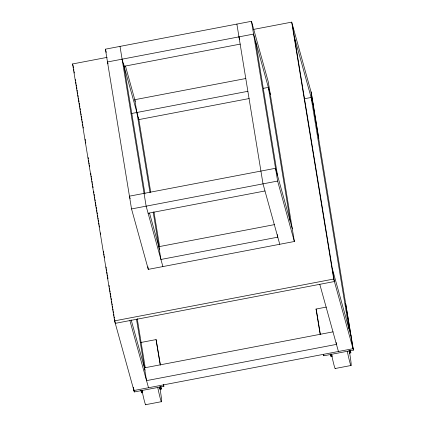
<?xml version="1.0" encoding="UTF-8"?>
<svg xmlns="http://www.w3.org/2000/svg" width="426" height="426" viewBox="0 0 426 426"><rect width="100%" height="100%" fill="white"/><g stroke="black" fill="none" stroke-linecap="round" stroke-linejoin="round"><path stroke-width="0.64" d="M105.398 49.182L251.484 21.3L268.242 81.723L294.371 241.489L148.285 269.37L131.533 208.948L105.398 49.182L106.282 52.361M163.563 384.332L163.888 386.302L134.302 391.947L114.589 320.863L72.569 63.959L107.134 57.361M253.22 29.479L291.698 22.136L311.411 93.219L318.818 138.514L318.424 137.092M107.49 61.967L253.576 34.08L270.329 94.503M124.067 66.286L240.285 44.102M245.786 78.522L134.792 99.705L149.947 192.355M131.165 113.577L247.873 91.302M263.279 88.363L268.359 87.394L290.308 221.6M249.194 98.539L138.855 119.594L122.097 59.177M304.148 98.805L311.134 97.469L348.974 328.813M131.533 208.948L277.619 181.066L294.371 241.489M148.11 213.272L264.977 190.965M158.834 246.691L274.397 224.635M114.589 320.863L333.718 279.041L353.431 350.124L323.845 355.769L323.451 354.347M140.649 342.531L156.081 339.586L160.341 364.64M320.23 334.655L316.044 309.052L326.332 307.087M144.457 367.851L333.063 331.849M140.836 390.365L141.576 392.825L142.737 392.602M159.399 386.819L160.139 389.279L161.3 389.06L160.879 386.473M330.379 354.187L331.119 356.647L332.28 356.424M348.942 350.641L349.682 353.101L350.843 352.882L350.422 350.294M145.585 404.7L161.353 401.691M335.129 368.522L350.896 365.513M350.103 350.422L350.843 352.882M331.54 353.963L332.094 355.811M160.554 386.6L161.3 389.06M142.177 390.759L142.55 391.989M294.478 37.403L313.105 104.578M345.63 303.408L353.431 350.124M332.317 268.747L350.944 335.922M319.798 284.318L338.43 351.493M316.044 309.052L316.305 310M292.284 228.703L275.526 168.286L129.44 196.168L130.148 198.713M238.965 36.87L239.673 39.416M279.765 244.274L263.007 183.856L236.877 24.09M125.473 66.11L135.287 101.484M149.515 213.096L159.569 249.348M107.656 62.558L108.018 63.873M162.897 266.58L146.139 206.163L120.01 46.397M163.493 384.88L163.888 386.302M72.569 63.959L73.086 65.828M131.171 319.937L145.112 370.221M129.887 320.565L148.52 387.74M311.017 91.798L353.037 348.702L133.908 390.525L133.37 387.245M349.261 350.513L349.682 353.101M292.385 24.623L334.41 281.527L115.281 323.355L114.637 319.42M291.698 22.136L333.718 279.041M336.141 342.467L336.455 344.384L146.544 380.631L136.522 319.351M330.698 354.059L331.119 356.647M316.438 310.474L320.352 334.415M323.638 354.475L323.845 355.769M255.547 41.189L277.496 175.395M251.484 21.3L277.619 181.066M277.374 234.609L277.795 237.165L160.927 259.471L153.158 211.994M138.541 117.677L150.74 192.264M153.951 211.903L159.628 246.601M123.545 63.091L144.952 193.942M147.87 266.814L148.285 269.37M156.081 339.586L160.272 365.188M159.825 387.34L160.139 389.279M137.209 318.595L145.25 367.75M141.155 390.237L141.576 392.825M133.881 389.359L134.302 391.947M73.261 66.451L73.474 67.761M73.677 69.007L73.9 70.381M74.097 71.563L74.332 73M75.402 79.555L75.615 80.865M75.833 82.175L76.046 83.485M76.259 84.801L76.478 86.111M76.691 87.421L76.904 88.73M77.117 90.04L77.335 91.35M77.548 92.66L77.761 93.976M77.974 95.286L78.192 96.596M78.405 97.905L78.618 99.215M78.831 100.525L79.05 101.841M79.263 103.151L79.476 104.461M79.689 105.77L79.907 107.08M80.12 108.39L80.333 109.7M80.546 111.016L80.764 112.326M80.977 113.635L81.19 114.945M81.409 116.255L81.622 117.565M81.835 118.875L82.048 120.191M82.266 121.501L82.479 122.81M82.692 124.12L82.905 125.43M83.123 126.74L83.336 128.05M85.157 139.195L85.37 140.505M85.589 141.815L85.802 143.125M88.161 157.545L88.374 158.855M88.587 160.165L88.805 161.475M89.018 162.785L89.231 164.101M89.444 165.41L89.662 166.72M90.733 173.275L90.946 174.585M91.159 175.895L91.377 177.205M91.59 178.515L91.803 179.825M92.016 181.135L92.234 182.45M92.447 183.76L92.66 185.07M92.879 186.38L93.092 187.69M93.736 191.625L93.949 192.935M94.162 194.245L94.375 195.555M94.593 196.865L94.806 198.175M95.019 199.49L95.232 200.8M95.451 202.11L95.664 203.42M95.877 204.73L96.09 206.04M96.308 207.35L96.521 208.665M96.734 209.975L96.947 211.285M97.165 212.595L97.378 213.905M97.591 215.215L97.81 216.525M98.023 217.84L98.236 219.15M98.449 220.46L98.667 221.77M98.88 223.08L99.093 224.39M99.306 225.705L99.524 227.015M100.488 232.91L100.701 234.22M103.486 251.26L103.704 252.575M103.917 253.885L104.13 255.195M104.343 256.505L104.562 257.815M106.063 266.99L106.276 268.3M106.489 269.61L106.702 270.925M106.921 272.235L107.134 273.545M107.347 274.855L107.56 276.165M107.778 277.475L107.991 278.79M109.061 285.34L109.274 286.65M109.493 287.965L109.706 289.275M109.919 290.585L110.137 291.895M110.35 293.205L110.563 294.515M110.776 295.825L110.994 297.14M111.207 298.45L111.42 299.76M111.633 301.07L111.852 302.38M112.065 303.69L112.278 305M112.491 306.315L112.709 307.625M112.922 308.935L113.135 310.245M113.348 311.555L113.566 312.865M113.779 314.18L113.992 315.49M114.205 316.8L114.424 318.11M159.777 387.255A23.638 1.102 79.2 0 1 161.529 401.851A23.638 1.102 79.2 0 1 157.806 387.782M145.862 404.625A23.638 1.102 79.2 0 1 142.039 390.796M349.32 351.077A23.638 1.102 79.2 0 1 351.072 365.673A23.638 1.102 79.2 0 1 347.35 351.604M335.406 368.447A23.638 1.102 79.2 0 1 331.582 354.618"/></g></svg>
